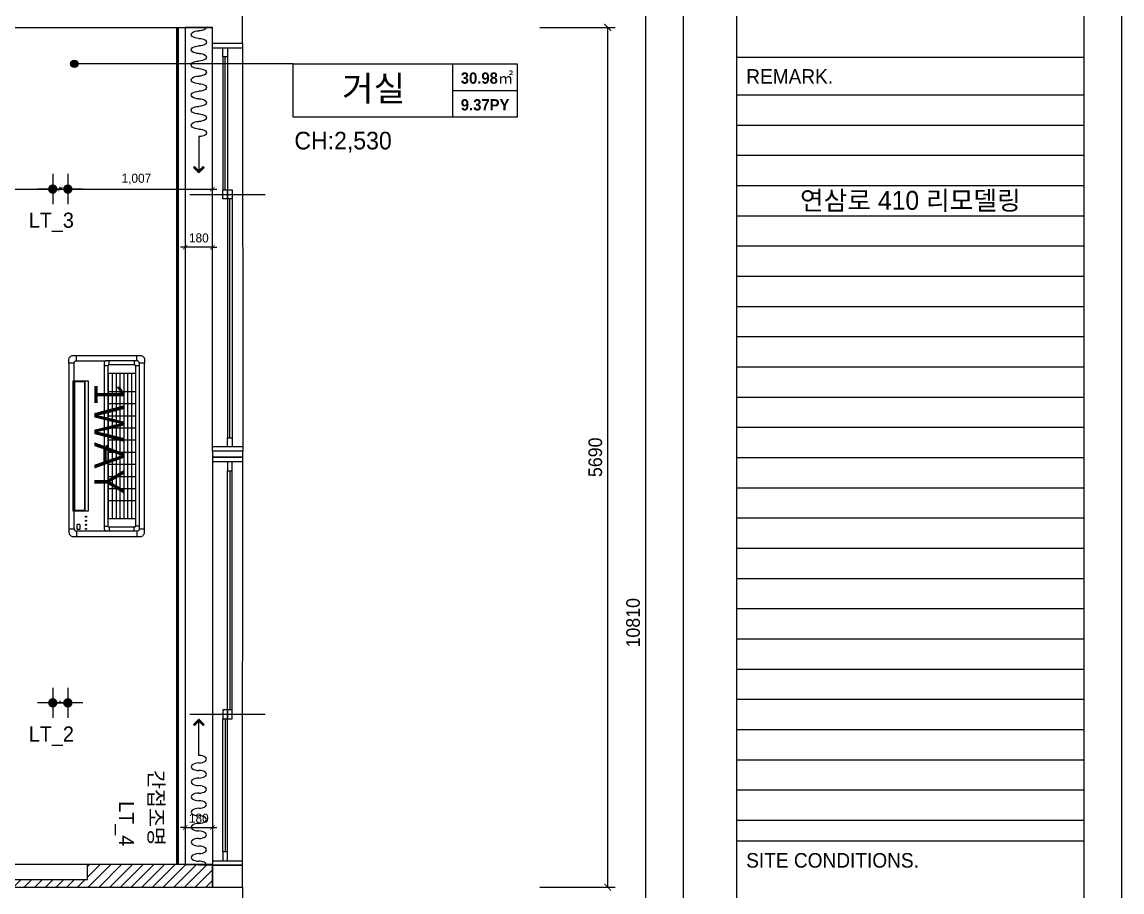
# Model space of a CAD drawing. Header units: millimetres. Extents: x 194631 to 262977, y 38570 to 93030.
# Drawn here: x 230348 to 237631, y 64491 to 70248 of the extents above; entities that cross this region are included whole.
import ezdxf
from ezdxf.enums import TextEntityAlignment as Align

# ---------------------------------------------------------------- set-up
doc = ezdxf.new("R2010")
doc.units = ezdxf.units.MM
doc.header["$LTSCALE"] = 20
doc.header["$PDMODE"] = 3
doc.linetypes.add('HID', pattern=[2.5, 1.5, -1])
doc.layers.get('DEFPOINTS').update_dxf_attribs({"color": 248})
for name, color, linetype in [('0 @ 1', 7, 'Continuous'), ('0-ELC TEXT', 7, 'Continuous'), ('01. F-소품', 3, 'Continuous'), ('03-TEXT', 3, 'Continuous'), ('03-WAL NEW', 3, 'Continuous'), ('06-LIGHT', 4, 'Continuous'), ('07-DIM', 5, 'Continuous'), ('C-TEXT', 3, 'Continuous'), ('C-WALL1', 2, 'Continuous'), ('FORM(YOURNAME)-1', 1, 'Continuous'), ('FORM(YOURNAME)-11', 1, 'Continuous'), ('도면층4', 4, 'Continuous'), ('도면층5', 5, 'Continuous'), ('치수', 7, 'Continuous')]:
    doc.layers.add(name, color=color, linetype=linetype)
doc.styles.add('HY 울릉도 L', font='')
doc.styles.add('HY견고딕', font='H2GTRE.TTF')
doc.styles.add('YOURNAME', font='HY울릉도M.TTF')
doc.styles.add('넥슨고딕', font='NEXONLv1GothicBold.ttf')
doc.styles.add('코레일둥고', font='Korail_Round_Gothic_Medium.ttf')
doc.styles.get('HY 울릉도 L').set_extended_font_data('HY울릉도L')
doc.dimstyles.new('30', dxfattribs={"dimscale": 30, "dimtxt": 2, "dimasz": 1, "dimexe": 1, "dimexo": 1, "dimgap": 1, "dimtad": 1, "dimdec": 0, "dimrnd": 0.05, "dimdsep": 46, "dimlunit": 6, "dimtxsty": 'HY 울릉도 L', "dimblk": 'ARCHTICK', "dimcen": 2.5, "dimdle": 1, "dimclrd": 133, "dimclre": 133, "dimclrt": 30, "dimadec": 0, "dimazin": 0, "dimtfac": 1, "dimtdec": 0, "dimtix": 1, "dimtmove": 2, "dimatfit": 3, "dimldrblk": 'ARCHTICK', "dimfxl": 0, "dimlwd": -1, "dimlwe": -1, "dimarcsym": 0})
doc.dimstyles.new('YOURNAME-50', dxfattribs={"dimscale": 50, "dimtxt": 1.8, "dimasz": 0.9, "dimexe": 1, "dimexo": 3, "dimgap": 0.7, "dimtad": 1, "dimdec": 0, "dimzin": 0, "dimdsep": 46, "dimtxsty": 'YOURNAME', "dimblk": 'ARCHTICK', "dimcen": 0, "dimclrd": 1, "dimclre": 1, "dimclrt": 7, "dimadec": 0, "dimazin": 0, "dimtfac": 1, "dimtdec": 0, "dimtix": 1, "dimtmove": 2, "dimatfit": 3, "dimldrblk": 'ARCHTICK', "dimfxl": 0, "dimtolj": 1, "dimtzin": 0, "dimarcsym": 0})

# ---------------------------------------------------------------- blocks, each defined once
blk = doc.blocks.new('FORM-ELEVATION')
at = {"layer": 'DEFPOINTS', "color": 158}
for p, q in [((62481, 35508), (62481, -21492)), ((62481, 20686), (71691, 20686)), ((62481, 19886), (71691, 19886)), ((62481, 19086), (71691, 19086)), ((62481, 18286), (71691, 18286)), ((62481, 17486), (71691, 17486)), ((62481, 16686), (71691, 16686)), ((62481, 15886), (71691, 15886)), ((62481, 15086), (71691, 15086)), ((62481, 14286), (71691, 14286)), ((62481, 13486), (71691, 13486)), ((62481, 12686), (71691, 12686)), ((62481, 11886), (71691, 11886)), ((62481, 11086), (71691, 11086)), ((62481, 10286), (71691, 10286)), ((62481, 9486), (71691, 9486)), ((62481, 8686), (71691, 8686)), ((62481, 7886), (71691, 7886)), ((62481, 7086), (71691, 7086)), ((62481, 6286), (71691, 6286)), ((62481, 5486), (71691, 5486)), ((62481, 4686), (71691, 4686)), ((62481, 3886), (71691, 3886)), ((62481, 3086), (71691, 3086)), ((62481, 2286), (71691, 2286)), ((62481, 1486), (71691, 1486))]:
    blk.add_line(p, q, dxfattribs=at)
for points in [[(-10309, -21692), (71691, -21692), (71691, 35708), (-10309, 35708)], [(-8309, 33708), (61071, 33708), (61071, -19692), (-8309, -19692)]]:
    blk.add_lwpolyline(points, close=True, dxfattribs=at)
at = {"layer": 'FORM(YOURNAME)-11', "color": 14}
for p, q in [((62481, 21686), (71691, 21686)), ((62481, 937), (71691, 937))]:
    blk.add_line(p, q, dxfattribs=at)
at = {"layer": 'FORM(YOURNAME)-11', "color": 250}
blk.add_lwpolyline([(-11309, -22692), (72691, -22692), (72691, 36708), (-11309, 36708)], close=True, dxfattribs=at)
at = {"layer": 'FORM(YOURNAME)-11', "color": 14, "style": 'YOURNAME'}
for s, height, p in [('REMARK.', 386.1, (62739, 21172)), ('SITE CONDITIONS.', 386.14, (62739, 422))]:
    blk.add_text(s, height=height, dxfattribs=at).set_placement(p, align=Align.MIDDLE_LEFT)
at = {"layer": 'FORM(YOURNAME)-11', "color": 3, "style": 'YOURNAME'}
for tag, height, p in [('1', 450, (71041, -1219)), ('2', 450, (71041, -1863)), ('3', 450, (71041, -3150)), ('4', 450, (71041, -5081)), ('5', 515, (71041, -7398)), ('6', 515, (71041, -9650)), ('7', 515, (71041, -11903)), ('8', 515, (71041, -14155)), ('9', 515, (71041, -16408)), ('10', 515, (66791, -18596)), ('11', 515, (71041, -18660)), ('12', 515, (66791, -20848)), ('13', 515, (71041, -20848))]:
    blk.add_attdef(tag, text='', height=height, dxfattribs=at).set_placement(p, align=Align.MIDDLE_RIGHT)
blk = doc.blocks.new('*U218')
at = {"layer": 'FORM(YOURNAME)-1', "xscale": 0.2500000000000001, "yscale": 0.2500000000000001, "zscale": 0.2500000000000001}
blk.add_blockref('FORM-ELEVATION', (219458.6, 64594.8), dxfattribs=at)
blk = doc.blocks.new('_ArchTick')
at = {"color": 0, "linetype": 'ByBlock', "const_width": 0.15}
blk.add_lwpolyline([(-0.5, -0.5), (0.5, 0.5)], dxfattribs=at)
blk = doc.blocks.new('*D169')
at = {"layer": 'DEFPOINTS', "color": 0}
for p in [(233626.4, 71677.5), (233626.4, 60867.5), (234476.4, 60867.5)]:
    blk.add_point(p, dxfattribs=at)
at = {"layer": '치수', "color": 1, "lineweight": -2}
for p, q in [((233776.4, 71677.5), (234526.4, 71677.5)), ((234476.4, 71677.5), (234476.4, 60867.5)), ((233776.4, 60867.5), (234526.4, 60867.5))]:
    blk.add_line(p, q, dxfattribs=at)
at = {"layer": '치수', "color": 1, "lineweight": -2, "xscale": 45, "yscale": 45, "zscale": 45}
for p, rotation in [((234476.4, 71677.5), 90), ((234476.4, 60867.5), 270)]:
    blk.add_blockref('_ArchTick', p, dxfattribs=dict(at, rotation=rotation))
at = {"layer": '치수', "color": 7, "insert": (234394.6, 66272.5), "char_height": 90, "attachment_point": 5, "rotation": 90, "style": 'YOURNAME'}
blk.add_mtext('\\A1;10810', dxfattribs=at)
blk = doc.blocks.new('*D170')
at = {"layer": 'DEFPOINTS', "color": 0}
for p in [(233626.4, 70212.5), (234226.4, 70212.5), (233626.4, 64522.5)]:
    blk.add_point(p, dxfattribs=at)
at = {"layer": '치수', "color": 1, "lineweight": -2}
for p, q in [((233776.4, 70212.5), (234276.4, 70212.5)), ((234226.4, 64522.5), (234226.4, 70212.5)), ((233776.4, 64522.5), (234276.4, 64522.5))]:
    blk.add_line(p, q, dxfattribs=at)
at = {"layer": '치수', "color": 1, "lineweight": -2, "xscale": 45, "yscale": 45, "zscale": 45}
for p, rotation in [((234226.4, 70212.5), 90), ((234226.4, 64522.5), 270)]:
    blk.add_blockref('_ArchTick', p, dxfattribs=dict(at, rotation=rotation))
at = {"layer": '치수', "color": 7, "insert": (234144.5, 67367.5), "char_height": 90, "attachment_point": 5, "rotation": 90, "style": 'YOURNAME'}
blk.add_mtext('\\A1;5690', dxfattribs=at)
blk = doc.blocks.new('ID_C_1_S_T_BLO')
at = {"layer": '06-LIGHT', "color": 0, "linetype": 'Continuous'}
for p, q in [((-563.74995, 450), (-598.74997, 450)), ((-598.74997, 450), (-598.74997, 50)), ((-563.74995, 254.82159), (-563.74995, 450)), ((-550.89364, 443.74976), (-550.89364, 429.74976)), ((0, 500), (-548.74997, 500)), ((-548.74997, 500), (-548.74997, 465.00012)), ((-548.74997, 465.00012), (-431.67516, 465.00012)), ((-523.49993, 447.14347), (-547.49993, 447.14347)), ((-520.10622, 429.74976), (-520.10622, 443.74976)), ((427.4353, 463.37019), (-427.43529, 463.37019)), ((-427.43529, 463.37019), (-427.43529, 449.59936)), ((548.75, 500), (0, 500)), ((427.4353, 449.59936), (427.4353, 463.37019)), ((430.7501, 465.00012), (548.75, 465.00012)), ((548.75, 465.00012), (548.75, 500)), ((563.75, 450), (598.75, 450)), ((563.75, 450), (563.75, 254.80508)), ((598.75, 450), (598.75, 50)), ((-547.49993, 426.35605), (-523.49993, 426.35605)), ((430.7501, 372.0215), (-430.75008, 372.0215)), ((-427.43734, 395.8981), (427.4374, 395.8981)), ((-538.23756, 233.5), (-564.23259, 233.5)), ((548.7519, 266.47412), (-548.75098, 266.47412)), ((-538.23756, 67.5), (-538.23756, 233.5)), ((-531.23877, 266.47412), (-531.23877, 240.5)), ((-531.23756, 264.50742), (-531.23756, 264.27603)), ((-531.23756, 240.5), (531.2376, 240.5)), ((-480.54997, 239.81793), (-480.54997, 232.18207)), ((480.55, 239.81793), (-480.54997, 239.81793)), ((-480.54997, 231.26793), (-480.54997, 223.63207)), ((-480.54997, 222.71793), (-480.54997, 215.08207)), ((-359.95137, 240.5), (-359.95137, 60.5)), ((-281.15146, 240.5), (-281.15146, 60.5)), ((-201.15146, 240.5), (-201.15146, 60.5)), ((-121.15146, 240.5), (-121.15146, 60.5)), ((-41.15146, 240.5), (-41.15146, 60.5)), ((39.9514, 240.5), (39.9514, 60.5)), ((119.9514, 240.5), (119.9514, 60.5)), ((199.9514, 240.5), (199.9514, 60.5)), ((279.9514, 240.5), (279.9514, 60.5)), ((359.9514, 240.5), (359.9514, 60.5)), ((480.55, 232.18207), (480.55, 239.81793)), ((480.55, 223.63207), (480.55, 231.26793)), ((480.55, 215.08207), (480.55, 222.71793)), ((531.2376, 264.27603), (531.2376, 264.50742)), ((531.2376, 263.50553), (531.2376, 264.27603)), ((531.2388, 240.5), (531.2388, 266.47412)), ((538.2376, 233.5), (538.2376, 67.5)), ((564.2335, 50), (564.2335, 251.00111)), ((-480.54997, 214.16793), (-480.54997, 206.53207)), ((480.55, 214.16793), (-480.54997, 214.16793)), ((-480.54997, 205.61793), (-480.54997, 197.98207)), ((-480.54997, 197.06793), (-480.54997, 189.43207)), ((-480.54997, 188.51793), (-480.54997, 180.88207)), ((480.55, 188.51793), (-480.54997, 188.51793)), ((-480.54997, 179.96793), (-480.54997, 172.33207)), ((-480.54997, 171.41793), (-480.54997, 163.78207)), ((-480.54997, 162.86793), (-480.54997, 155.23207)), ((480.55, 162.86793), (-480.54997, 162.86793)), ((-480.54997, 154.31793), (-480.54997, 146.68207)), ((-480.54997, 145.76793), (-480.54997, 138.13207)), ((480.55, 206.53207), (480.55, 214.16793)), ((480.55, 197.98207), (480.55, 205.61793)), ((480.55, 189.43207), (480.55, 197.06793)), ((480.55, 180.88207), (480.55, 188.51793)), ((480.55, 172.33207), (480.55, 179.96793)), ((480.55, 163.78207), (480.55, 171.41793)), ((480.55, 155.23207), (480.55, 162.86793)), ((480.55, 146.68207), (480.55, 154.31793)), ((480.55, 138.13207), (480.55, 145.76793)), ((-480.54997, 137.21793), (-480.54997, 129.58207)), ((480.55, 137.21793), (-480.54997, 137.21793)), ((-480.54997, 128.66793), (-480.54997, 121.03207)), ((-480.54997, 120.11793), (-480.54997, 112.48207)), ((-480.54997, 111.56793), (-480.54997, 103.93207)), ((480.55, 111.56793), (-480.54997, 111.56793)), ((-480.54997, 103.01793), (-480.54997, 95.38207)), ((-480.54997, 94.46793), (-480.54997, 86.83207)), ((-480.54997, 85.91793), (-480.54997, 78.28207)), ((480.55, 85.91793), (-480.54997, 85.91793)), ((-480.54997, 77.36793), (-480.54997, 69.73207)), ((480.55, 129.58207), (480.55, 137.21793)), ((480.55, 121.03207), (480.55, 128.66793)), ((480.55, 112.48207), (480.55, 120.11793)), ((480.55, 103.93207), (480.55, 111.56793)), ((480.55, 95.38207), (480.55, 103.01793)), ((480.55, 86.83207), (480.55, 94.46793)), ((480.55, 78.28207), (480.55, 85.91793)), ((480.55, 69.73207), (480.55, 77.36793)), ((-564.23273, 50), (-598.74997, 50)), ((-548.74997, 34.51654), (-548.74997, 0)), ((-548.74997, 0), (0, 0)), ((-531.23746, 34.51651), (-531.23877, 60.5)), ((531.2376, 60.5), (-531.23756, 60.5)), ((-480.54997, 68.81793), (-480.54997, 61.18207)), ((0, 0), (548.75, 0)), ((480.55, 61.18207), (480.55, 68.81793)), ((531.2375, 34.51651), (531.2388, 60.5)), ((548.75, -0.00009), (548.75, 34.51651)), ((564.2335, 50), (598.75, 50))]:
    blk.add_line(p, q, dxfattribs=at)
at = {"layer": '06-LIGHT'}
for p, q in [((-5, 250), (5, 250)), ((0, 255), (0, 245))]:
    blk.add_line(p, q, dxfattribs=at)
at = {"layer": '06-LIGHT', "color": 0, "linetype": 'Continuous'}
for points in [[(-431.67516, 471.85909), (430.7501, 471.85909), (430.7501, 372.02138), (-431.67516, 372.02138)], [(-427.43529, 463.37019), (427.4375, 463.37019), (427.4375, 395.89798), (-427.43529, 395.89798)]]:
    blk.add_lwpolyline(points, close=True, dxfattribs=at)
blk.add_lwpolyline([(-531.23767, 263.50555), (-531.23767, 263.54463, 0.000001034), (-531.23767, 263.58368, 0.0000010218), (-531.23766, 263.6227, 0.0000010383), (-531.23766, 263.66159, 0.0000011), (-531.23766, 263.70019, 0.0000011551), (-531.23765, 263.73839, 0.0000012103), (-531.23765, 263.77606, 0.000001273), (-531.23765, 263.81311, 0.0000013504), (-531.23765, 263.84938, 0.0000014367), (-531.23765, 263.88478, 0.0000015359), (-531.23765, 263.91916, 0.0000016507), (-531.23764, 263.95244, 0.0000017826), (-531.23764, 263.98448, 0.0000019419), (-531.23764, 264.01521, 0.0000021268), (-531.23764, 264.04448, 0.000002346), (-531.23764, 264.07226, 0.0000025898), (-531.23764, 264.09841, 0.0000029343), (-531.23764, 264.12294, 0.0000033789), (-531.23765, 264.1457, 0.000003805), (-531.23765, 264.16671, 0.0000041313), (-531.23765, 264.18585, 0.0000052916), (-531.23765, 264.20324, 0.0000075718), (-531.23765, 264.21882, 0.000007551), (-531.23765, 264.23235, 0.0000035929), (-531.23766, 264.24362, 0.0000138277), (-531.23766, 264.25404, 0.0000424811), (-531.23766, 264.26491, 0.000045147), (-531.23767, 264.27602, 0.0000398279)], format="xyb", dxfattribs=at)
for centre in [(-549.04356, 387.29339), (-522.04356, 387.29339), (-495.04356, 387.29339), (-468.04356, 387.29339)]:
    blk.add_circle(centre, 3.625, dxfattribs=at)
for centre, radius, start, end in [((-547.49993, 443.74976), 3.39371, 90, 180), ((-523.49993, 443.74976), 3.39371, 0, 90), ((-547.49993, 429.74976), 3.39371, 180, 270), ((-523.49993, 429.74976), 3.39371, 270, 0), ((-548.75107, 251.00111), 15.47777, 90, 165.70963), ((548.7519, 251.00111), 15.47301, 14.231792, 90)]:
    blk.add_arc(centre, radius, start, end, dxfattribs=at)
for points, knots in [([(-548.75004, 500.0001), (-552.60524, 500), (-560.27248, 500.02015), (-568.01257, 499.99527), (-578.86163, 500.01157), (-593.00665, 494.25369), (-598.76126, 480.11266), (-598.7446, 469.26209), (-598.76983, 461.52267), (-598.74997, 453.85529), (-598.75006, 450.00008)], [0, 0, 0, 0, 0.22815986, 0.45631973, 0.45631973, 0.85766963, 1.2590195, 1.2590195, 1.4871794, 1.7153393, 1.7153393, 1.7153393, 1.7153393]), ([(-548.75004, 465), (-549.79525, 465.00009), (-551.88468, 464.77901), (-553.88379, 464.13263), (-556.51995, 462.96403), (-559.59639, 460.8448), (-561.71493, 457.76921), (-562.88342, 455.13348), (-563.52908, 453.13451), (-563.74991, 451.04429), (-563.74996, 450.00008)], [0, 0, 0, 0, 0.13301151, 0.26602302, 0.26602302, 0.5, 0.73397698, 0.73397698, 0.86698849, 1, 1, 1, 1]), ([(548.75, 500.0001), (552.6053, 500), (560.2725, 500.02015), (568.0126, 499.99527), (578.8617, 500.01157), (593.0067, 494.25369), (598.7613, 480.11266), (598.7446, 469.26209), (598.7699, 461.52267), (598.75, 453.85529), (598.75, 450.00008)], [0, 0, 0, 0, 0.22815986, 0.45631973, 0.45631973, 0.85766963, 1.2590195, 1.2590195, 1.4871794, 1.7153393, 1.7153393, 1.7153393, 1.7153393]), ([(548.75, 465), (549.7953, 465.00009), (551.8847, 464.77901), (553.8838, 464.13263), (556.52, 462.96403), (559.5964, 460.8448), (561.715, 457.76921), (562.8835, 455.13348), (563.5291, 453.13451), (563.75, 451.04429), (563.7499, 450.00008)], [0, 0, 0, 0, 0.13301151, 0.26602302, 0.26602302, 0.5, 0.73397698, 0.73397698, 0.86698849, 1, 1, 1, 1]), ([(-538.23745, 233.50001), (-538.23756, 234.63478), (-537.958, 235.76573), (-537.10239, 237.38343), (-536.26294, 238.52645), (-535.11977, 239.36564), (-533.50261, 240.22102), (-532.37185, 240.5), (-531.23767, 240.50009)], [0, 0, 0, 0, 0.30961454, 0.30961454, 0.50006661, 0.69051868, 0.69051868, 1, 1, 1, 1]), ([(531.2376, 240.50009), (532.3719, 240.5), (533.5027, 240.22102), (535.1198, 239.36564), (536.263, 238.52645), (537.1024, 237.38343), (537.9581, 235.76573), (538.2376, 234.63478), (538.2377, 233.50001)], [0, 0, 0, 0, 0.30948132, 0.30948132, 0.49993339, 0.69038546, 0.69038546, 1, 1, 1, 1]), ([(564.2334, 251.00126), (564.2335, 251.64186), (564.1933, 252.28268), (564.0733, 253.2364), (564.0234, 253.55308), (563.9337, 254.02533), (563.9013, 254.18228), (563.8491, 254.4169), (563.831, 254.49498), (563.7938, 254.65084), (563.7699, 254.72744), (563.7499, 254.80495)], [2, 2, 2, 2, 4.5023003, 4.5023003, 5.7534369, 5.7534369, 6.3789939, 6.3789939, 6.6917768, 6.6917768, 7.0045742, 7.0045742, 7.0045742, 7.0045742]), ([(-598.75006, 49.99993), (-598.74997, 46.14471), (-598.76984, 38.47726), (-598.74462, 30.73778), (-598.76133, 19.88723), (-593.00682, 5.74648), (-578.86153, -0.0115), (-568.01244, 0.00476), (-560.27241, -0.02015), (-552.60524, 0), (-548.75004, -0.00009)], [0, 0, 0, 0, 0.22816002, 0.45632004, 0.45632004, 0.85767022, 1.2590204, 1.2590204, 1.4871804, 1.7153404, 1.7153404, 1.7153404, 1.7153404]), ([(-548.75004, 34.51651), (-550.73628, 34.51635), (-552.7231, 34.90399), (-555.58589, 36.06494), (-556.56416, 36.58941), (-558.31225, 37.78254), (-559.09301, 38.43619), (-561.20349, 40.58802), (-562.32434, 42.29156), (-563.83941, 45.99629), (-564.23296, 47.99787), (-564.23286, 49.99962)], [2, 2, 2, 2, 9.7511416, 9.7511416, 14.058025, 14.058025, 18.012457, 18.012457, 25.823127, 25.823127, 33.63537, 33.63537, 33.63537, 33.63537]), ([(-531.23767, 60.4999), (-532.37185, 60.5), (-533.50261, 60.77899), (-535.11977, 61.63436), (-536.26294, 62.47356), (-537.10239, 63.61657), (-537.958, 65.23427), (-538.23756, 66.36522), (-538.23745, 67.49998)], [0, 0, 0, 0, 0.30948132, 0.30948132, 0.49993339, 0.69038546, 0.69038546, 1, 1, 1, 1]), ([(538.2377, 67.49998), (538.2376, 66.36522), (537.9581, 65.23427), (537.1024, 63.61657), (536.263, 62.47356), (535.1198, 61.63436), (533.5027, 60.77899), (532.3719, 60.5), (531.2376, 60.4999)], [0, 0, 0, 0, 0.30961454, 0.30961454, 0.50006661, 0.69051868, 0.69051868, 1, 1, 1, 1]), ([(598.75, 49.99993), (598.75, 46.14471), (598.7699, 38.47726), (598.7447, 30.73778), (598.7614, 19.88723), (593.0069, 5.74648), (578.8616, -0.0115), (568.0125, 0.00476), (560.2725, -0.02015), (552.6053, 0), (548.75, -0.00009)], [0, 0, 0, 0, 0.22816002, 0.45632004, 0.45632004, 0.85767022, 1.2590204, 1.2590204, 1.4871804, 1.7153404, 1.7153404, 1.7153404, 1.7153404]), ([(548.7506, 34.51651), (550.7763, 34.51645), (554.8312, 35.32355), (559.9817, 38.76839), (563.4265, 43.91895), (564.2336, 47.97376), (564.2334, 49.99993)], [2, 2, 2, 2, 9.9070768, 17.816346, 25.725604, 33.632516, 33.632516, 33.632516, 33.632516])]:
    blk.add_open_spline(points, degree=3, knots=knots, dxfattribs=at)
for points in [[(-564.23286, 49.99962), (-564.2327, 116.99909), (-564.2327, 184.00001), (-564.23256, 251.00096)], [(-564.23256, 251.00096), (-564.2327, 252.28769), (-564.07013, 253.57481), (-563.74996, 254.82148)], [(-538.23745, 233.50001), (-545.97181, 233.5), (-553.70535, 233.5), (-561.2357, 233.50001)], [(538.2377, 233.50001), (545.9719, 233.5), (553.7054, 233.5), (564.56879, 233.50001)], [(-564.21849, 67.49998), (-553.70533, 67.5), (-545.9718, 67.5), (-538.23745, 67.49998)], [(0.0001, 34.51651), (-182.91676, 34.51654), (-365.83355, 34.51654), (-548.75004, 34.51651)], [(548.7506, 34.51651), (365.8336, 34.51654), (182.9168, 34.51654), (0.0001, 34.51651)], [(564.10157, 67.49998), (553.7054, 67.5), (545.9719, 67.5), (538.2377, 67.49998)]]:
    blk.add_open_spline(points, degree=3, dxfattribs=at)
at = {"layer": '06-LIGHT', "style": 'HY견고딕'}
blk.add_text('1WAY', height=200, rotation=180, dxfattribs=at).set_placement((417.33362, 131.07202), align=Align.TOP_LEFT)
blk = doc.blocks.new('FLLLOR')
at = {"layer": 'C-WALL1'}
for p, q in [((210308.7, 88865.9), (210308.7, 90635.9)), ((206394.7, 88970.9), (210108.7, 88970.9)), ((210108.7, 88865.9), (210108.7, 88970.9)), ((210108.7, 88865.9), (210308.7, 88866))]:
    blk.add_line(p, q, dxfattribs=at)
blk.add_lwpolyline([(207456.7, 83280.9), (210308.7, 83280.9), (210308.7, 83080.9), (207456.7, 83080.9)], close=True, dxfattribs=at)
at = {"layer": '도면층4'}
for p, q in [((210109.6, 86165.9), (210108.7, 88865.9)), ((210108.7, 88865.9), (210308.7, 88865.9)), ((210308.7, 88865.9), (210309.6, 86165.9)), ((210108.7, 88835.9), (210308.7, 88835.9)), ((210193.7, 87895.9), (210193.7, 88775.9)), ((209958.7, 87865.9), (210458.7, 87865.9)), ((210224.6, 86255.9), (210223.7, 87835.9)), ((210309.6, 86195.9), (210109.6, 86195.9)), ((210309.6, 86165.9), (210109.6, 86165.9)), ((210109.6, 86125.9), (210108.7, 83425.9)), ((210309.6, 86125.9), (210109.6, 86125.9)), ((210309.6, 86095.9), (210109.6, 86095.9)), ((210308.7, 83425.9), (210309.6, 86125.9)), ((210224.6, 86035.9), (210223.7, 84455.9)), ((209958.7, 84425.9), (210458.7, 84425.9)), ((210193.7, 84395.9), (210193.7, 83515.9)), ((210108.7, 83455.9), (210308.7, 83455.9)), ((210108.7, 83425.9), (210308.7, 83425.9))]:
    blk.add_line(p, q, dxfattribs=at)
for points in [[(210208.7, 88775.9), (210178.7, 88775.9), (210178.7, 88835.9), (210208.7, 88835.9)], [(210208.7, 87835.9), (210178.7, 87835.9), (210178.7, 87895.9), (210208.7, 87895.9)], [(210238.7, 87835.9), (210208.7, 87835.9), (210208.7, 87895.9), (210238.7, 87895.9)], [(210239.6, 86195.9), (210209.6, 86195.9), (210209.6, 86255.9), (210239.6, 86255.9)], [(210109.6, 86125.9), (210309.6, 86125.9), (210309.6, 86165.9), (210109.6, 86165.9)], [(210239.6, 86095.9), (210209.6, 86095.9), (210209.6, 86035.9), (210239.6, 86035.9)], [(210208.7, 84455.9), (210178.7, 84455.9), (210178.7, 84395.9), (210208.7, 84395.9)], [(210238.7, 84455.9), (210208.7, 84455.9), (210208.7, 84395.9), (210238.7, 84395.9)], [(210208.7, 83515.9), (210178.7, 83515.9), (210178.7, 83455.9), (210208.7, 83455.9)]]:
    blk.add_lwpolyline(points, close=True, dxfattribs=at)
blk.add_lwpolyline([(210308.7, 83280.9), (210308.7, 83425.9), (210108.7, 83425.9), (210108.7, 83280.9), (210308.7, 83280.9)], dxfattribs=at)
at = {"layer": '도면층5'}
for p, q in [((210178.7, 88775.9), (210178.7, 87895.9)), ((210208.7, 88775.9), (210208.7, 87895.9)), ((210208.7, 87835.9), (210209.6, 86255.9)), ((210238.7, 87835.9), (210239.6, 86255.9)), ((210208.7, 84455.9), (210209.6, 86035.9)), ((210238.7, 84455.9), (210239.6, 86035.9)), ((210178.7, 83515.9), (210178.7, 84395.9)), ((210208.7, 83515.9), (210208.7, 84395.9))]:
    blk.add_line(p, q, dxfattribs=at)
blk = doc.blocks.new('FFFF')
at = {"layer": '03-WAL NEW'}
h = blk.add_hatch(dxfattribs=at)
h.set_pattern_fill('_USER', color=256, scale=50, angle=45, pattern_type=0)
h.set_pattern_definition([(45, (21500, -18758.475), (-35.355339, 35.355339), [])])
h.paths.add_polyline_path([(227696.7, 64522.5), (227926.7, 64522.5), (227926.7, 64672.5), (227696.7, 64672.5)])
h.paths.add_polyline_path([(225926.7, 64522.5), (225926.7, 64572.5), (225926.7, 64672.5), (226866.7, 64672.5), (226866.7, 64522.5)])
h.paths.add_polyline_path([(229782.8, 64572.5), (229782.8, 64672.5), (228956.7, 64672.5), (228956.7, 64522.5), (231608.8, 64522.5), (231608.8, 64672.5), (230782.8, 64672.5), (230782.8, 64572.5)])
for points in [[(228956.7, 64522.5), (231608.8, 64522.5), (231608.8, 64672.5), (228956.7, 64672.5)], [(229782.8, 64572.5), (230782.8, 64572.5), (230782.8, 64672.5), (229782.8, 64672.5)]]:
    blk.add_lwpolyline(points, close=True, dxfattribs=at)
blk.add_blockref('FLLLOR', (21500, -18758.5))
blk = doc.blocks.new('FFSFDF')
at = {"layer": '01. F-소품'}
blk.add_hatch(color=8, dxfattribs=at).paths.add_polyline_path([(1567672.9, 1746751.1), (1567679.9, 1746744.1), (1567715.3, 1746779.4), (1567679.9, 1746814.8), (1567672.9, 1746807.7), (1567701.2, 1746779.4)])
at = {"layer": '01. F-소품', "color": 8}
for p, q in [((1567672.9, 1746807.7), (1567679.9, 1746814.8)), ((1567474.8, 1746779.4), (1567701.2, 1746779.4)), ((1567672.9, 1746751.1), (1567679.9, 1746744.1))]:
    blk.add_line(p, q, dxfattribs=at)
for points in [[(1567672.9, 1746807.7), (1567701.2, 1746779.4), (1567672.9, 1746751.1)], [(1567679.9, 1746814.8), (1567715.3, 1746779.4), (1567679.9, 1746744.1)]]:
    blk.add_lwpolyline(points, dxfattribs=at)
for centre, start_param, end_param in [((1566799.8, 1746779.4), 1.570796, 4.712389), ((1566899.8, 1746779.4), 1.570796, 4.712389), ((1566999.8, 1746779.4), 1.570796, 4.712389), ((1567099.8, 1746779.4), 1.570796, 4.712389), ((1567199.8, 1746779.4), 1.570796, 4.712389), ((1567299.8, 1746779.4), 1.570796, 4.712389), ((1567399.8, 1746779.4), 1.570796, 4.712389), ((1566749.8, 1746779.4), 6.283185, 7.853982), ((1566849.8, 1746779.4), 4.712389, 7.853982), ((1566949.8, 1746779.4), 4.712389, 7.853982), ((1567049.8, 1746779.4), 4.712389, 7.853982), ((1567149.8, 1746779.4), 4.712389, 7.853982), ((1567249.8, 1746779.4), 4.712389, 7.853982), ((1567349.8, 1746779.4), 4.712389, 7.853982), ((1567449.8, 1746779.4), 4.712389, 7.853982)]:
    blk.add_ellipse(centre, major_axis=(0, -50), ratio=0.5, start_param=start_param, end_param=end_param, dxfattribs=at)
blk = doc.blocks.new('ghehrth')
at = {"layer": '06-LIGHT'}
h = blk.add_hatch(color=256, dxfattribs=at)
h.dxf.hatch_style = 1
edge = h.paths.add_edge_path()
edge.add_arc((74745, 23106.8), 31.2, 270, 630)
at = {"color": 1, "linetype": 'Continuous'}
for p, q in [((74745, 23006.8), (74745, 23206.8)), ((74645, 23106.8), (74845, 23106.8))]:
    blk.add_line(p, q, dxfattribs=at)
blk = doc.blocks.new('HEY')
at = {"layer": '06-LIGHT', "color": 1}
blk.add_lwpolyline([(66128.5, 14166.8), (66128.5, 14066.8), (66128.5, 14116.8), (66114.3, 14116.8)], dxfattribs=at)
at = {"layer": '06-LIGHT'}
for p in [(-8616.6, -8940), (-8616.6, -9040)]:
    blk.add_blockref('ghehrth', p, dxfattribs=at)
blk = doc.blocks.new('*D181')
at = {"layer": '07-DIM', "color": 133}
for p, q in [((231428.7, 65042.5), (231428.7, 64887.5)), ((231608.9, 65042.4), (231608.9, 64887.5)), ((231428.7, 64917.5), (231398.7, 64917.5)), ((231428.7, 64917.5), (231608.9, 64917.5)), ((231608.9, 64917.5), (231638.9, 64917.5))]:
    blk.add_line(p, q, dxfattribs=at)
at = {"layer": 'DEFPOINTS', "color": 0}
for p in [(231428.7, 65072.5), (231608.9, 65072.4), (231608.9, 64917.5)]:
    blk.add_point(p, dxfattribs=at)
at = {"layer": '07-DIM', "color": 133, "xscale": 30, "yscale": 30, "zscale": 30}
blk.add_blockref('_ArchTick', (231428.7, 64917.5), dxfattribs=at)
at = {"layer": '07-DIM', "color": 133, "xscale": 30, "yscale": 30, "zscale": 30, "rotation": 180}
blk.add_blockref('_ArchTick', (231608.9, 64917.5), dxfattribs=at)
at = {"layer": '07-DIM', "color": 30, "insert": (231518.8, 64978.8), "char_height": 60, "attachment_point": 5, "style": 'HY 울릉도 L'}
blk.add_mtext('180', dxfattribs=at)
blk = doc.blocks.new('*D190')
at = {"layer": '07-DIM', "color": 133}
blk.add_line((228872, 69142.5), (230632, 69142.5), dxfattribs=at)
at = {"layer": 'DEFPOINTS', "color": 0}
for p in [(228902, 69142.5), (230602, 69142.5), (230602, 69142.5)]:
    blk.add_point(p, dxfattribs=at)
at = {"layer": '07-DIM', "color": 133, "xscale": 30, "yscale": 30, "zscale": 30, "rotation": 180}
blk.add_blockref('_ArchTick', (228902, 69142.5), dxfattribs=at)
at = {"layer": '07-DIM', "color": 133, "xscale": 30, "yscale": 30, "zscale": 30}
blk.add_blockref('_ArchTick', (230602, 69142.5), dxfattribs=at)
at = {"layer": '07-DIM', "color": 30, "insert": (229752, 69208.4), "char_height": 60, "attachment_point": 5, "style": 'HY 울릉도 L'}
blk.add_mtext('1,700', dxfattribs=at)
blk = doc.blocks.new('*D194')
at = {"layer": '07-DIM', "color": 133}
for p, q in [((230572, 69142.8), (231639, 69142.8)), ((230602, 69172.5), (230602, 69172.8))]:
    blk.add_line(p, q, dxfattribs=at)
at = {"layer": 'DEFPOINTS', "color": 0}
for p in [(230602, 69142.5), (231609, 69142.8), (231609, 69142.8)]:
    blk.add_point(p, dxfattribs=at)
at = {"layer": '07-DIM', "color": 133, "xscale": 30, "yscale": 30, "zscale": 30, "rotation": 180}
blk.add_blockref('_ArchTick', (230602, 69142.8), dxfattribs=at)
at = {"layer": '07-DIM', "color": 133, "xscale": 30, "yscale": 30, "zscale": 30}
blk.add_blockref('_ArchTick', (231609, 69142.8), dxfattribs=at)
at = {"layer": '07-DIM', "color": 30, "insert": (231105.5, 69208.7), "char_height": 60, "attachment_point": 5, "style": 'HY 울릉도 L'}
blk.add_mtext('1,007', dxfattribs=at)
blk = doc.blocks.new('*D195')
at = {"layer": '07-DIM', "color": 133}
for p, q in [((231428.7, 68757.5), (231398.7, 68757.5)), ((231609.2, 68757.5), (231428.7, 68757.5)), ((231609.2, 68757.5), (231639.2, 68757.5))]:
    blk.add_line(p, q, dxfattribs=at)
at = {"layer": 'DEFPOINTS', "color": 0}
for p in [(231428.7, 68757.5), (231428.7, 68757.5), (231609.2, 68757.5)]:
    blk.add_point(p, dxfattribs=at)
at = {"layer": '07-DIM', "color": 133, "xscale": 30, "yscale": 30, "zscale": 30}
blk.add_blockref('_ArchTick', (231428.7, 68757.5), dxfattribs=at)
at = {"layer": '07-DIM', "color": 133, "xscale": 30, "yscale": 30, "zscale": 30, "rotation": 180}
blk.add_blockref('_ArchTick', (231609.2, 68757.5), dxfattribs=at)
at = {"layer": '07-DIM', "color": 30, "insert": (231519, 68818.8), "char_height": 60, "attachment_point": 5, "style": 'HY 울릉도 L'}
blk.add_mtext('180', dxfattribs=at)

msp = doc.modelspace()

# ---------------------------------------------------------------- hatches: boundary and pattern name
at = {"layer": '0-ELC TEXT'}
h = msp.add_hatch(color=256, dxfattribs=at)
h.dxf.hatch_style = 1
edge = h.paths.add_edge_path()
edge.add_arc((230695, 69971.3), 25, 270, 630, ccw=False)
h = msp.add_hatch(color=256, dxfattribs=at)
h.dxf.hatch_style = 1
edge = h.paths.add_edge_path()
edge.add_arc((230695, 69971.3), 25, 270, 630, ccw=False)

# ---------------------------------------------------------------- linework, layer by layer
for p, q in [((232144.5, 69971.3), (230695, 69971.3)), ((233201.7, 69617.5), (233201.7, 69971.3)), ((233201.7, 69794.4), (233626.4, 69794.4))]:
    msp.add_line(p, q, dxfattribs=at)
msp.add_lwpolyline([(232144.5, 69971.3), (233626.4, 69971.3), (233626.4, 69617.5), (232144.5, 69617.5)], close=True, dxfattribs=at)
msp.add_circle((230695, 69971.3), 25, dxfattribs=at)
msp.add_circle((230695, 69971.3), 25, dxfattribs=at)
at = {"layer": '06-LIGHT', "color": 10, "linetype": 'HID', "ltscale": 3, "const_width": 20}
msp.add_lwpolyline([(231378.7, 70212.5), (231378.7, 64672.5)], dxfattribs=at)
at = {"layer": '06-LIGHT'}
msp.add_lwpolyline([(231608.7, 70212.5), (231428.7, 70212.5), (231428.7, 64672.5), (231608.7, 64667.5)], dxfattribs=at)

# ---------------------------------------------------------------- block references
msp.add_blockref('*U218', (0, 0))
at = {"layer": '06-LIGHT', "color": 0, "xscale": -1, "rotation": 90}
msp.add_blockref('FFSFDF', (1978298.2, 1636964.7), dxfattribs=at)
at = {"layer": '06-LIGHT', "xscale": -1, "rotation": 90}
for p in [(244718.7, 135270.9), (244718.7, 131870.9)]:
    msp.add_blockref('HEY', p, dxfattribs=at)
at = {"layer": '06-LIGHT', "rotation": 89.99999999999999}
msp.add_blockref('ID_C_1_S_T_BLO', (231159.2, 67442.5), dxfattribs=at)
at = {"layer": '06-LIGHT', "color": 0, "rotation": 90}
msp.add_blockref('FFSFDF', (1978298.2, -1502079.8), dxfattribs=at)
at = {"layer": '07-DIM'}
msp.add_blockref('FFFF', (0, 0), dxfattribs=at)

# ---------------------------------------------------------------- texts
at = {"layer": '0 @ 1', "color": 251, "style": 'YOURNAME'}
msp.add_text('연삼로 410 리모델링', height=125, dxfattribs=at).set_placement((236230.2, 69067.7), align=Align.MIDDLE_CENTER)
at = {"layer": '03-TEXT'}
for s, height, style, p in [('30.98㎡', 75, '넥슨고딕', (233427.4, 69839.5)), ('거실', 166.67, '코레일둥고', (232676.4, 69725)), ('9.37PY', 75, '넥슨고딕', (233414.6, 69662.6))]:
    msp.add_text(s, height=height, dxfattribs=dict(at, style=style)).set_placement(p, align=Align.CENTER)
at = {"layer": '06-LIGHT', "color": 30, "style": '코레일둥고'}
for s, p in [('LT_3', (230393.6, 68886.5)), ('LT_2', (230393.6, 65486.5))]:
    msp.add_text(s, height=100, dxfattribs=at).set_placement(p)
for s, p in [('간접조명', (231187.4, 65298.2)), ('LT_4', (230990, 65091.8))]:
    msp.add_text(s, height=100, rotation=270, dxfattribs=at).set_placement(p)
at = {"layer": 'C-TEXT', "style": '코레일둥고'}
msp.add_text('CH:2,530', height=116.67, dxfattribs=at).set_placement((232151.6, 69405))

# ---------------------------------------------------------------- dimensions: what is measured, and where the dimension line sits
at = {"layer": '07-DIM'}
for base, p1, p2, picture, middle in [((230602, 69142.5), (228902, 69142.5), (230602, 69142.5), '*D190', (229752, 69208.4)), ((231609, 69142.8), (230602, 69142.5), (231609, 69142.8), '*D194', (231105.5, 69208.7)), ((231428.7425, 68757.4585), (231609.1613, 68757.4585), (231428.7425, 68757.4585), '*D195', (231518.9519, 68818.7611)), ((231608.9, 64917.5), (231428.7, 65072.5), (231608.9, 65072.4), '*D181', (231518.8, 64978.8))]:
    dim = msp.add_linear_dim(base=base, p1=p1, p2=p2, dimstyle='30', override={"dimfxl": 1.25}, dxfattribs=at)
    dim.commit()
    dim.dimension.update_dxf_attribs({"geometry": picture, "text_midpoint": middle})
at = {"layer": '치수'}
for base, p1, p2, picture, middle in [((234476.4, 60867.5), (233626.4, 71677.5), (233626.4, 60867.5), '*D169', (234394.6, 66272.5)), ((234226.4, 70212.5), (233626.4, 64522.5), (233626.4, 70212.5), '*D170', (234144.5, 67367.5))]:
    dim = msp.add_linear_dim(base=base, p1=p1, p2=p2, angle=270, dimstyle='YOURNAME-50', override={"dimfxl": 1.25, "dimarcsym": 2}, dxfattribs=at)
    dim.commit()
    dim.dimension.update_dxf_attribs({"geometry": picture, "text_midpoint": middle})

doc.saveas('drawing.dxf')
